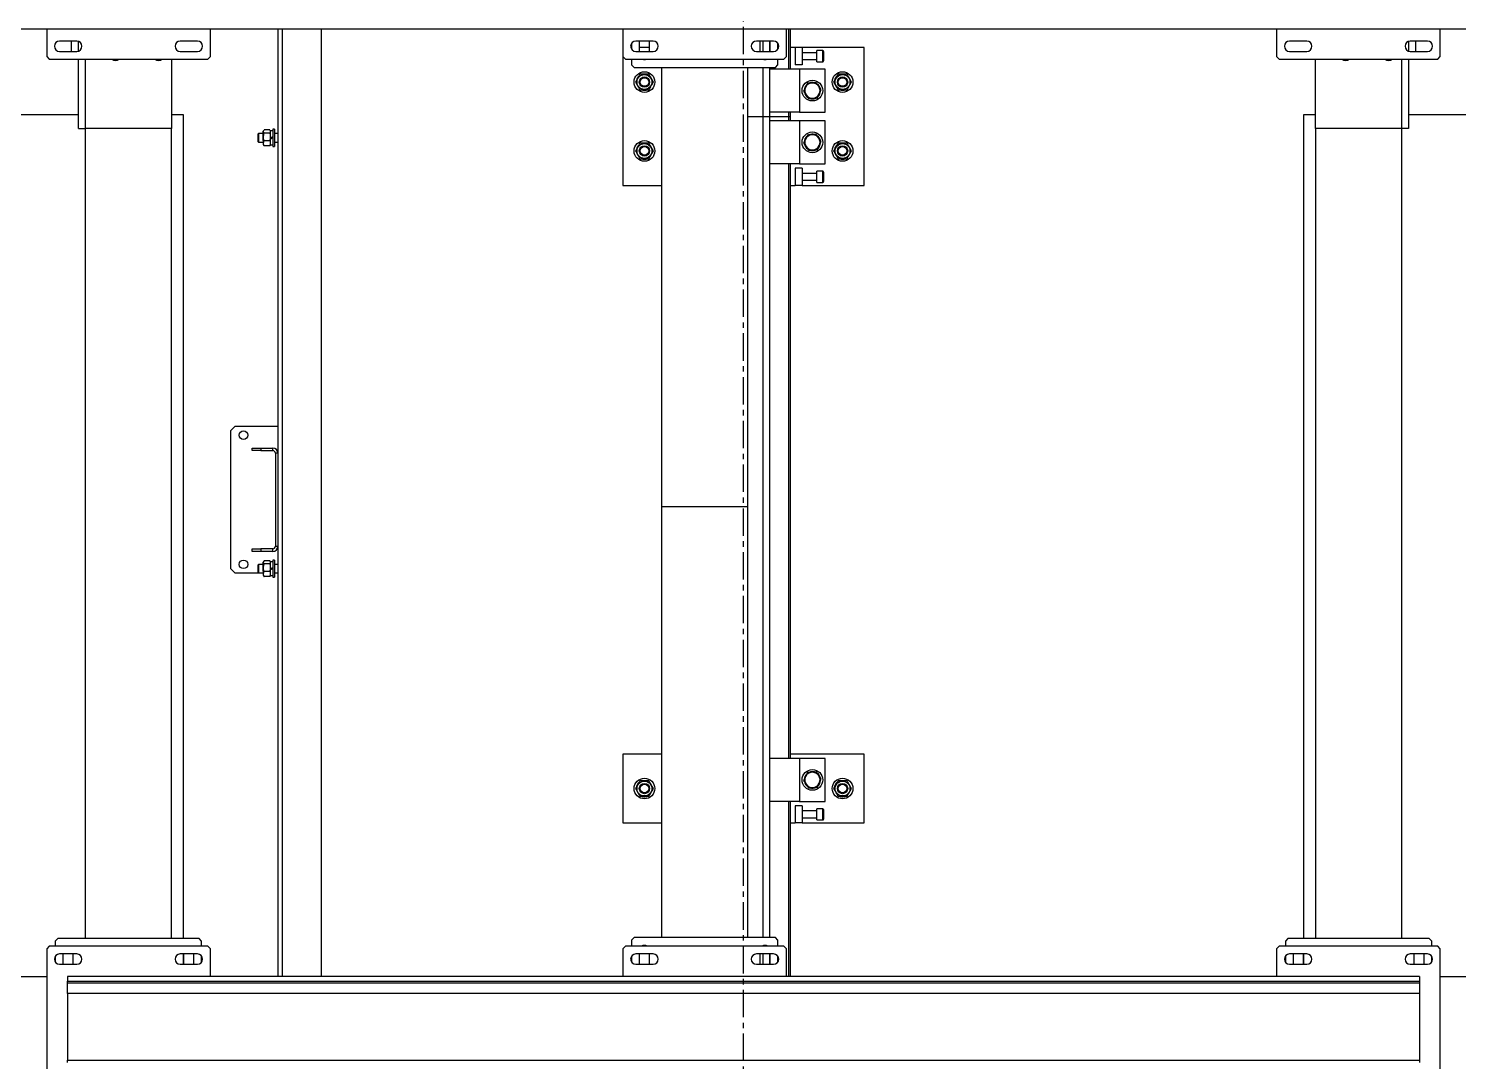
# Model space of a CAD drawing. Header units: millimetres. Extents: x 6622 to 532820, y 3370 to 359312.
# Drawn here: x 458470 to 460130, y 271241 to 272440 of the extents above; entities that cross this region are included whole.
import ezdxf

# ---------------------------------------------------------------- set-up
doc = ezdxf.new("R2010")
doc.units = ezdxf.units.MM
doc.linetypes.add('CENTER', pattern=[50.8, 31.75, -6.35, 6.35, -6.35])

# ---------------------------------------------------------------- blocks, each defined once
blk = doc.blocks.new('A$C6F3A12F4')
at = {"color": 2, "linetype": 'Continuous', "lineweight": 25}
for p, q in [((42185.7, 3475), (42185.7, 225)), ((42285.2, 3403.9), (42285.2, 2622.1)), ((43285.2, 2659), (43285.2, 3403.9)), ((42217.7, 2659), (42185.7, 2659)), ((42220.7, 2656), (42217.7, 2659)), ((42220.7, 2472), (42220.7, 2656)), ((43253.2, 2659), (43250.2, 2656)), ((43250.2, 2656), (43250.2, 2472)), ((43417.2, 2659), (43253.2, 2659)), ((42199.7, 2644), (42199.7, 2624)), ((42211.7, 2624), (42211.7, 2644)), ((43244.2, 2649.1), (43241.2, 2646.1)), ((43241.2, 2646.1), (43241.2, 2482.1)), ((43250.2, 2649.1), (43244.2, 2649.1)), ((43259.2, 2644), (43259.2, 2624)), ((43271.2, 2640.1), (43259.2, 2640.1)), ((43268.4, 2649.1), (43262, 2649.1)), ((43271.2, 2624), (43271.2, 2644)), ((42199.7, 2630.1), (42211.7, 2630.1)), ((43259.2, 2628.1), (43271.2, 2628.1)), ((43285.2, 2635), (43285.2, 1065)), ((43285.2, 2635), (43290.6, 2635)), ((43290.6, 1065), (43290.6, 2635)), ((43290.6, 2635), (43293.2, 2635)), ((43293.2, 2635), (43293.2, 1065)), ((43293.2, 2635), (43305.2, 2635)), ((43305.2, 2635), (43305.2, 1065)), ((43305.2, 2635), (43382.6, 2635)), ((43382.6, 1065), (43382.6, 2635)), ((43382.6, 2635), (43385.2, 2635)), ((42200, 2622.1), (42211.4, 2622.1)), ((42220.7, 2622.1), (42301.2, 2622.1)), ((42220.7, 2614.1), (42301.2, 2614.1)), ((42301.2, 2622.1), (42301.2, 2614.1)), ((42301.2, 2614.1), (43241.2, 2614.1)), ((42301.2, 2614.1), (42301.2, 2514.1)), ((42301.2, 2514.1), (42220.7, 2514.1)), ((42285.2, 2514.1), (42285.2, 2500)), ((42301.2, 2514.1), (43241.2, 2514.1)), ((42199.7, 2504), (42199.7, 2484)), ((42211.7, 2484), (42211.7, 2504)), ((42285.2, 2500), (43241.2, 2500)), ((43259.2, 2504), (43259.2, 2484)), ((43271.2, 2500.1), (43259.2, 2500.1)), ((43259.2, 2500), (43271.2, 2500)), ((43271.2, 2484), (43271.2, 2504)), ((43241.2, 2482.1), (43244.2, 2479.1)), ((43244.2, 2479.1), (43250.2, 2479.1)), ((43259.2, 2488.1), (43271.2, 2488.1)), ((43261.7, 2479.1), (43268.7, 2479.1)), ((42185.7, 2469), (42217.7, 2469)), ((42217.7, 2469), (42220.7, 2472)), ((43250.2, 2472), (43253.2, 2469)), ((43253.2, 2469), (43285.2, 2469)), ((42207.2, 1990), (42207.2, 1918)), ((42367.2, 1990), (42207.2, 1990)), ((42367.2, 1918), (42367.2, 1990)), ((43107.2, 1990), (43027.2, 1990)), ((43027.2, 1990), (43027.2, 1904)), ((43107.2, 1918), (43107.2, 1990)), ((42256.7, 1965), (42256.2, 1965)), ((42256.6, 1963.2), (42256.2, 1963.2)), ((42256.3, 1962.2), (42256.6, 1963.2)), ((42336.8, 1965), (42336.2, 1965)), ((42336.6, 1963.2), (42336.2, 1963.2)), ((42336.3, 1962.2), (42336.6, 1963.2)), ((43076.7, 1965), (43076.2, 1965)), ((43076.6, 1963.2), (43076.2, 1963.2)), ((43076.3, 1962.2), (43076.6, 1963.2)), ((42211.7, 1943), (42222.7, 1943)), ((42282.2, 1945), (42232.2, 1945)), ((42232.2, 1945), (42232.2, 1915)), ((42282.2, 1915), (42282.2, 1945)), ((42342.2, 1945), (42292.2, 1945)), ((42292.2, 1945), (42292.2, 1915)), ((42342.2, 1915), (42342.2, 1945)), ((42351.7, 1943), (42362.7, 1943)), ((43082.2, 1945), (43032.2, 1945)), ((43032.2, 1945), (43032.2, 1915)), ((43082.2, 1915), (43082.2, 1945)), ((43091.7, 1943), (43102.7, 1943)), ((42210.7, 1942), (42210.7, 1935)), ((42223.7, 1942), (42210.7, 1942)), ((42223.7, 1935), (42210.7, 1935)), ((42213.2, 1935), (42213.2, 1918)), ((42221.2, 1918), (42221.2, 1935)), ((42223.7, 1935), (42223.7, 1942)), ((42252.2, 1937.3), (42248, 1934.4)), ((42256.4, 1940.2), (42252.2, 1937.3)), ((42261, 1938), (42256.4, 1940.2)), ((42265.6, 1935.8), (42261, 1938)), ((42266.8, 1930), (42266.1, 1930)), ((42266.6, 1928.2), (42266.2, 1928.2)), ((42266.4, 1927.4), (42266.6, 1928.2)), ((42312.2, 1937.3), (42308, 1934.4)), ((42316.4, 1940.2), (42312.2, 1937.3)), ((42321, 1938), (42316.4, 1940.2)), ((42325.6, 1935.8), (42321, 1938)), ((42326.7, 1930), (42326.1, 1930)), ((42326.6, 1928.2), (42326.2, 1928.2)), ((42326.4, 1927.4), (42326.6, 1928.2)), ((42350.7, 1942), (42350.7, 1935)), ((42363.7, 1942), (42350.7, 1942)), ((42363.7, 1935), (42350.7, 1935)), ((42353.2, 1935), (42353.2, 1918)), ((42361.2, 1918), (42361.2, 1935)), ((42363.7, 1935), (42363.7, 1942)), ((43052.2, 1937.3), (43048, 1934.4)), ((43056.4, 1940.2), (43052.2, 1937.3)), ((43061, 1938), (43056.4, 1940.2)), ((43065.6, 1935.8), (43061, 1938)), ((43066.8, 1930), (43066.1, 1930)), ((43066.6, 1928.2), (43066.2, 1928.2)), ((43066.4, 1927.4), (43066.6, 1928.2)), ((43090.7, 1942), (43090.7, 1935)), ((43103.7, 1942), (43090.7, 1942)), ((43103.7, 1935), (43090.7, 1935)), ((43093.2, 1935), (43093.2, 1918)), ((43101.2, 1918), (43101.2, 1935)), ((43103.7, 1935), (43103.7, 1942)), ((42207.2, 1918), (42207.2, 1910)), ((42207.2, 1918), (42227.2, 1918)), ((42207.2, 1910), (42207.2, 1904)), ((42207.2, 1910), (42227.2, 1910)), ((42227.2, 1918), (42227.2, 1910)), ((42232.2, 1915), (42282.2, 1915)), ((42232.2, 1915), (42232.2, 1880.2)), ((42248.7, 1924.2), (42253.4, 1922)), ((42253.4, 1922), (42258, 1919.8)), ((42258, 1919.8), (42262.2, 1922.7)), ((42262.2, 1922.7), (42266.4, 1925.6)), ((42282.2, 1915), (42282.2, 1880.2)), ((42292.2, 1915), (42342.2, 1915)), ((42292.2, 1915), (42292.2, 1880.2)), ((42308.8, 1924.2), (42313.4, 1922)), ((42313.4, 1922), (42318, 1919.8)), ((42318, 1919.8), (42322.2, 1922.7)), ((42322.2, 1922.7), (42326.4, 1925.6)), ((42342.2, 1915), (42342.2, 1880.2)), ((42347.2, 1918), (42347.2, 1910)), ((42347.2, 1918), (42367.2, 1918)), ((42347.2, 1910), (42367.2, 1910)), ((42367.2, 1918), (42367.2, 1910)), ((42367.2, 1904), (42367.2, 1910)), ((43032.2, 1915), (43032.2, 1880.2)), ((43032.2, 1915), (43082.2, 1915)), ((43048.7, 1924.2), (43053.4, 1922)), ((43053.4, 1922), (43058, 1919.8)), ((43058, 1919.8), (43062.2, 1922.7)), ((43062.2, 1922.7), (43066.4, 1925.6)), ((43082.2, 1915), (43082.2, 1880.2)), ((43087.2, 1918), (43087.2, 1910)), ((43087.2, 1918), (43107.2, 1918)), ((43087.2, 1910), (43107.2, 1910)), ((43107.2, 1918), (43107.2, 1910)), ((43107.2, 1904), (43107.2, 1910)), ((42185.7, 1904), (42232.2, 1904)), ((42232.2, 1902.7), (42185.7, 1902.7)), ((42217.7, 1900), (42185.7, 1900)), ((42220.7, 1897), (42217.7, 1900)), ((42220.7, 1713), (42220.7, 1897)), ((42282.2, 1904), (42287.2, 1904)), ((42287.2, 1902.7), (42282.2, 1902.7)), ((42287.2, 1904), (42292.2, 1904)), ((42287.2, 1902.7), (42287.2, 1904)), ((42287.2, 1880.2), (42287.2, 1902.7)), ((42292.2, 1902.7), (42287.2, 1902.7)), ((42342.2, 1904), (43032.2, 1904)), ((43032.2, 1902.7), (42342.2, 1902.7)), ((43082.2, 1904), (43285.2, 1904)), ((43285.2, 1902.7), (43082.2, 1902.7)), ((43253.2, 1900), (43250.2, 1897)), ((43250.2, 1897), (43250.2, 1713)), ((43285.2, 1900), (43253.2, 1900)), ((42199.7, 1885), (42199.7, 1865)), ((42211.7, 1881), (42199.7, 1881)), ((42199.7, 1880.2), (42211.7, 1880.2)), ((42209, 1890), (42202.4, 1890)), ((42211.7, 1865), (42211.7, 1885)), ((42227.2, 1890), (42220.7, 1890)), ((42230.2, 1887), (42227.2, 1890)), ((42230.2, 1723), (42230.2, 1887)), ((42230.2, 1880.2), (42287.2, 1880.2)), ((42287.2, 1880.2), (43240.2, 1880.2)), ((42287.2, 1872.8), (42287.2, 1880.2)), ((43243.2, 1890), (43240.2, 1887)), ((43240.2, 1887), (43240.2, 1723)), ((43250.2, 1890), (43243.2, 1890)), ((43259.2, 1885), (43259.2, 1865)), ((43271.2, 1881), (43259.2, 1881)), ((43259.2, 1880.2), (43271.2, 1880.2)), ((43268.5, 1890), (43261.9, 1890)), ((43271.2, 1865), (43271.2, 1885)), ((42211.7, 1872.8), (42199.7, 1872.8)), ((42199.7, 1869), (42211.7, 1869)), ((42220.8, 1872.8), (42220.7, 1872.8)), ((42287.2, 1872.8), (42230.2, 1872.8)), ((42287.2, 1855), (42287.2, 1872.8)), ((43240.2, 1872.8), (42287.2, 1872.8)), ((43250.2, 1872.8), (43249.6, 1872.8)), ((43271.2, 1872.8), (43259.2, 1872.8)), ((43259.2, 1869), (43271.2, 1869)), ((42740.2, 1855), (42230.2, 1855)), ((42740.2, 1855), (42740.2, 1755)), ((43240.2, 1855), (42740.2, 1855)), ((42199.7, 1745), (42199.7, 1725)), ((42211.7, 1725), (42211.7, 1745)), ((42740.2, 1755), (42230.2, 1755)), ((42367.2, 1710), (42367.2, 1755)), ((43240.2, 1755), (42740.2, 1755)), ((43027.2, 1755), (43027.2, 1710)), ((43107.2, 1710), (43107.2, 1755)), ((43259.2, 1745), (43259.2, 1725)), ((43271.2, 1725), (43271.2, 1745)), ((42211.7, 1741), (42199.7, 1741)), ((42199.7, 1729), (42211.7, 1729)), ((42207.2, 1741), (42207.2, 1729)), ((42256.7, 1735), (42256.2, 1735)), ((42256.6, 1733.2), (42256.2, 1733.2)), ((42256.3, 1732.2), (42256.6, 1733.2)), ((42336.8, 1735), (42336.2, 1735)), ((42336.6, 1733.2), (42336.2, 1733.2)), ((42336.3, 1732.2), (42336.6, 1733.2)), ((43076.7, 1735), (43076.2, 1735)), ((43076.6, 1733.2), (43076.2, 1733.2)), ((43076.3, 1732.2), (43076.6, 1733.2)), ((43271.2, 1741), (43259.2, 1741)), ((43259.2, 1729), (43271.2, 1729)), ((42185.7, 1710), (42217.7, 1710)), ((42202.4, 1720), (42209, 1720)), ((42207.2, 1720), (42207.2, 1719.2)), ((42217.7, 1710), (42220.7, 1713)), ((42217.7, 1710), (42367.2, 1710)), ((42220.7, 1720), (42227.2, 1720)), ((42227.2, 1720), (42230.2, 1723)), ((43027.2, 1710), (43107.2, 1710)), ((43240.2, 1723), (43243.2, 1720)), ((43243.2, 1720), (43250.2, 1720)), ((43250.2, 1713), (43253.2, 1710)), ((43253.2, 1710), (43285.2, 1710)), ((43261.9, 1720), (43268.5, 1720)), ((42185.7, 1359.5), (43285.2, 1359.5)), ((42185.7, 1314.5), (43285.2, 1314.5)), ((42185.7, 1309.5), (42678, 1309.5)), ((42302, 1305.5), (42302, 1303.5)), ((42302, 1305.5), (42322, 1305.5)), ((42302, 1303.5), (42322, 1303.5)), ((42302.8, 1300), (42302.8, 1293.4)), ((42304.4, 1300.9), (42303.3, 1300.3)), ((42303.9, 1303.5), (42303.9, 1300.9)), ((42312, 1300.9), (42303.9, 1300.9)), ((42306.4, 1300), (42306.4, 1293.4)), ((42307, 1309.5), (42307, 1305.5)), ((42312, 1300.9), (42313.5, 1300.9)), ((42320, 1300.9), (42313.5, 1300.9)), ((42315.5, 1300), (42315.5, 1293.4)), ((42317, 1305.5), (42317, 1309.5)), ((42320.7, 1300.3), (42319.6, 1300.9)), ((42320, 1300.9), (42320, 1303.5)), ((42321.2, 1300), (42321.2, 1293.4)), ((42322, 1303.5), (42322, 1305.5)), ((42647, 1309.5), (42647, 1259.5)), ((42675, 1303.5), (42672, 1303.5)), ((42672, 1289.5), (42672, 1303.5)), ((42675, 1289.5), (42675, 1303.5)), ((42678, 1309.5), (42678, 1306.5)), ((42678, 1309.5), (42786, 1309.5)), ((42678, 1306.5), (42786, 1306.5)), ((42786, 1309.5), (43285.2, 1309.5)), ((42786, 1306.5), (42786, 1309.5)), ((42792, 1303.5), (42789, 1303.5)), ((42789, 1303.5), (42789, 1289.5)), ((42792, 1303.5), (42792, 1289.5)), ((42802, 1305.5), (42802, 1303.5)), ((42802, 1305.5), (42822, 1305.5)), ((42802, 1303.5), (42822, 1303.5)), ((42802.8, 1300), (42802.8, 1293.4)), ((42804.4, 1300.9), (42803.3, 1300.3)), ((42803.9, 1303.5), (42803.9, 1300.9)), ((42812, 1300.9), (42803.9, 1300.9)), ((42806.4, 1300), (42806.4, 1293.4)), ((42807, 1309.5), (42807, 1305.5)), ((42812, 1300.9), (42813.5, 1300.9)), ((42820, 1300.9), (42813.5, 1300.9)), ((42815.5, 1300), (42815.5, 1293.4)), ((42817, 1305.5), (42817, 1309.5)), ((42820.7, 1300.3), (42819.6, 1300.9)), ((42820, 1300.9), (42820, 1303.5)), ((42821.2, 1300), (42821.2, 1293.4)), ((42822, 1303.5), (42822, 1305.5)), ((42303.3, 1293.1), (42304.4, 1292.5)), ((42314.9, 1292.5), (42304.4, 1292.5)), ((42307, 1292.5), (42307, 1287)), ((42307, 1287), (42307.5, 1286.5)), ((42307, 1287), (42317, 1287)), ((42316.5, 1286.5), (42307.5, 1286.5)), ((42314.9, 1292.5), (42319.6, 1292.5)), ((42316.5, 1286.5), (42317, 1287)), ((42317, 1287), (42317, 1292.5)), ((42319.6, 1292.5), (42320.7, 1293.1)), ((42672, 1289.5), (42675, 1289.5)), ((42672, 1279.5), (42672, 1289.5)), ((42675, 1279.5), (42672, 1279.5)), ((42675, 1289.5), (42675, 1279.5)), ((42789, 1289.5), (42792, 1289.5)), ((42789, 1279.5), (42789, 1289.5)), ((42792, 1279.5), (42789, 1279.5)), ((42792, 1289.5), (42792, 1279.5)), ((42803.3, 1293.1), (42804.4, 1292.5)), ((42814.9, 1292.5), (42804.4, 1292.5)), ((42807, 1292.5), (42807, 1287)), ((42807, 1287), (42807.5, 1286.5)), ((42807, 1287), (42817, 1287)), ((42816.5, 1286.5), (42807.5, 1286.5)), ((42814.9, 1292.5), (42819.6, 1292.5)), ((42816.5, 1286.5), (42817, 1287)), ((42817, 1287), (42817, 1292.5)), ((42817, 1259.5), (42817, 1287)), ((42819.6, 1292.5), (42820.7, 1293.1)), ((42647, 1259.5), (42652, 1254.5)), ((42652, 1254.5), (42812, 1254.5)), ((42812, 1254.5), (42817, 1259.5)), ((42217.7, 1231), (42185.7, 1231)), ((42220.7, 1228), (42217.7, 1231)), ((43253.2, 1231), (43250.2, 1228)), ((43285.2, 1231), (43253.2, 1231)), ((42199.7, 1216), (42199.7, 1196)), ((42211.7, 1196), (42211.7, 1216)), ((42220.7, 1044), (42220.7, 1228)), ((43244.2, 1220.9), (43241.2, 1217.9)), ((43241.2, 1217.9), (43241.2, 1053.9)), ((43250.2, 1220.9), (43244.2, 1220.9)), ((43250.2, 1228), (43250.2, 1044)), ((43259.2, 1216), (43259.2, 1196)), ((43271.2, 1211.9), (43259.2, 1211.9)), ((43268.7, 1220.9), (43261.7, 1220.9)), ((43271.2, 1196), (43271.2, 1216)), ((42285.2, 1200), (42285.2, 1185.9)), ((43241.2, 1200), (42285.2, 1200)), ((43271.2, 1200), (43259.2, 1200)), ((43259.2, 1199.9), (43271.2, 1199.9)), ((42220.7, 1185.9), (42301.2, 1185.9)), ((43241.2, 1185.9), (42301.2, 1185.9)), ((42301.2, 1185.9), (42301.2, 1085.9)), ((42301.2, 1085.9), (42220.7, 1085.9)), ((43241.2, 1085.9), (42301.2, 1085.9)), ((42301.2, 1077.9), (42301.2, 1085.9)), ((42199.7, 1076), (42199.7, 1056)), ((42211.7, 1069.9), (42199.7, 1069.9)), ((42211.4, 1077.9), (42200, 1077.9)), ((42211.7, 1056), (42211.7, 1076)), ((42301.2, 1077.9), (42220.7, 1077.9)), ((42285.2, 1077.9), (42285.2, 296.1)), ((43259.2, 1076), (43259.2, 1056)), ((43271.2, 1071.9), (43259.2, 1071.9)), ((43271.2, 1056), (43271.2, 1076)), ((43285.2, 1065), (43290.6, 1065)), ((43293.2, 1065), (43290.6, 1065)), ((43305.2, 1065), (43293.2, 1065)), ((43305.2, 1065), (43382.6, 1065)), ((43385.2, 1065), (43382.6, 1065)), ((43241.2, 1053.9), (43244.2, 1050.9)), ((43244.2, 1050.9), (43250.2, 1050.9)), ((43259.2, 1059.9), (43271.2, 1059.9)), ((43262, 1050.9), (43268.4, 1050.9)), ((42185.7, 1041), (42217.7, 1041)), ((42217.7, 1041), (42220.7, 1044)), ((43250.2, 1044), (43253.2, 1041)), ((43253.2, 1041), (43417.2, 1041)), ((43285.2, 296.1), (43285.2, 1041))]:
    blk.add_line(p, q, dxfattribs=at)
at = {"color": 2, "linetype": 'Continuous', "lineweight": 25, "flags": 128}
for points in [[(42256.7, 1965), (42256.6, 1966.9), (42256.3, 1967.9)], [(42336.8, 1965), (42336.6, 1966.9), (42336.3, 1967.9)], [(43076.7, 1965), (43076.6, 1966.9), (43076.3, 1967.9)], [(42256.7, 1735), (42256.6, 1736.9), (42256.3, 1737.9)], [(42336.8, 1735), (42336.6, 1736.9), (42336.3, 1737.9)], [(43076.7, 1735), (43076.6, 1736.9), (43076.3, 1737.9)], [(42312, 1300.9), (42311.5, 1301.8), (42311, 1302.6), (42310.5, 1303.5)], [(42312, 1303.5), (42312.5, 1302.6), (42313, 1301.8), (42313.5, 1300.9)], [(42812, 1300.9), (42811.5, 1301.8), (42811, 1302.6), (42810.5, 1303.5)], [(42812, 1303.5), (42812.5, 1302.6), (42813, 1301.8), (42813.5, 1300.9)]]:
    blk.add_lwpolyline(points, dxfattribs=at)
at = {"color": 2, "linetype": 'Continuous', "lineweight": 25}
for centre, radius in [((42247.2, 1965), 12), ((42327.2, 1965), 12), ((43067.2, 1965), 12), ((42247.2, 1965), 8.62), ((42247.2, 1965), 6), ((42247.2, 1965), 5), ((42327.2, 1965), 8.62), ((42327.2, 1965), 6), ((42327.2, 1965), 5), ((43067.2, 1965), 8.62), ((43067.2, 1965), 6), ((43067.2, 1965), 5), ((42257.2, 1930), 12), ((42317.2, 1930), 12), ((43057.2, 1930), 12), ((42247.2, 1735), 12), ((42247.2, 1735), 8.62), ((42327.2, 1735), 12), ((42327.2, 1735), 8.62), ((43067.2, 1735), 12), ((43067.2, 1735), 8.62), ((42247.2, 1735), 6), ((42247.2, 1735), 5), ((42327.2, 1735), 6), ((42327.2, 1735), 5), ((43067.2, 1735), 6), ((43067.2, 1735), 5), ((42657, 1269.5), 5), ((42807, 1269.5), 5)]:
    blk.add_circle(centre, radius, dxfattribs=at)
for centre, radius, start, end in [((42205.7, 2644), 6, 0, 180), ((43265.2, 2644), 6, 0, 180), ((42205.7, 2624), 6, 180, 0), ((43265.2, 2624), 6, 180, 0), ((42216.2, 2599.1), 6, 318.5904, 41.4096), ((42216.2, 2549.1), 6, 318.5904, 41.4096), ((42205.7, 2504), 6, 0, 180), ((43265.2, 2504), 6, 0, 180), ((42205.7, 2484), 6, 180, 0), ((43265.2, 2484), 6, 180, 0), ((42247.2, 1965), 9.55, 349.1982, 0), ((42327.2, 1965), 9.55, 349.1982, 0), ((43067.2, 1965), 9.55, 349.1982, 0), ((42211.7, 1942), 1, 90, 180), ((42222.7, 1942), 1, 0, 90), ((42247.2, 1965), 9.55, 221.2996, 256.7088), ((42327.2, 1965), 9.55, 221.2996, 256.7088), ((42351.7, 1942), 1, 90, 180), ((42362.7, 1942), 1, 0, 90), ((43067.2, 1965), 9.55, 221.2996, 256.7088), ((43091.7, 1942), 1, 90, 180), ((43102.7, 1942), 1, 0, 90), ((42257.2, 1930), 9.55, 165.3637, 203.9741), ((42257.2, 1930), 8.86, 124.3653, 184.3653), ((42257.2, 1930), 8.87, 184.3653, 244.3653), ((42257.2, 1930), 9.55, 104.5207, 143.3519), ((42257.2, 1930), 8.86, 64.3653, 124.3653), ((42257.2, 1930), 9.55, 42.9611, 84.8708), ((42257.2, 1930), 8.87, 4.3653, 64.3653), ((42257.2, 1930), 8.87, 304.3653, 4.3653), ((42257.2, 1930), 9.55, 0, 24.9691), ((42257.2, 1930), 9.55, 349.1982, 0), ((42317.2, 1930), 9.55, 165.3637, 203.9741), ((42317.2, 1930), 8.87, 124.3653, 184.3653), ((42317.2, 1930), 8.87, 184.3653, 244.3653), ((42317.2, 1930), 9.55, 104.5207, 143.3519), ((42317.2, 1930), 8.86, 64.3653, 124.3653), ((42317.2, 1930), 9.55, 42.9611, 84.8708), ((42317.2, 1930), 8.86, 4.3653, 64.3653), ((42317.2, 1930), 8.87, 304.3653, 4.3653), ((42317.2, 1930), 9.55, 0, 24.9691), ((42317.2, 1930), 9.55, 349.1982, 0), ((43057.2, 1930), 9.55, 165.3637, 203.9741), ((43057.2, 1930), 8.87, 124.3653, 184.3653), ((43057.2, 1930), 8.87, 184.3653, 244.3653), ((43057.2, 1930), 9.55, 104.5207, 143.3519), ((43057.2, 1930), 8.87, 64.3653, 124.3653), ((43057.2, 1930), 9.55, 42.9611, 84.8708), ((43057.2, 1930), 8.87, 4.3653, 64.3653), ((43057.2, 1930), 8.86, 304.3653, 4.3653), ((43057.2, 1930), 9.55, 0, 24.9691), ((43057.2, 1930), 9.55, 349.1982, 0), ((42257.2, 1930), 9.55, 224.4516, 265.4367), ((42257.2, 1930), 8.87, 244.3653, 304.3653), ((42257.2, 1930), 9.55, 283.449, 324.061), ((42317.2, 1930), 9.55, 224.4516, 265.4367), ((42317.2, 1930), 8.87, 244.3653, 304.3653), ((42317.2, 1930), 9.55, 283.449, 324.061), ((43057.2, 1930), 9.55, 224.4516, 265.4367), ((43057.2, 1930), 8.86, 244.3653, 304.3653), ((43057.2, 1930), 9.55, 283.449, 324.061), ((42205.7, 1885), 6, 0, 180), ((42215.2, 1875), 6, 336.4435, 23.5565), ((43255.2, 1875), 6, 146.4427, 213.5573), ((43265.2, 1885), 6, 0, 180), ((42205.7, 1865), 6, 180, 0), ((43265.2, 1865), 6, 180, 0), ((42205.7, 1745), 6, 0, 180), ((43265.2, 1745), 6, 0, 180), ((42215.2, 1735), 6, 336.4435, 23.5565), ((42247.2, 1735), 9.55, 221.2996, 256.7088), ((42247.2, 1735), 9.55, 349.1982, 0), ((42327.2, 1735), 9.55, 221.2996, 256.7088), ((42327.2, 1735), 9.55, 349.1982, 0), ((43067.2, 1735), 9.55, 221.2996, 256.7088), ((43067.2, 1735), 9.55, 349.1982, 0), ((43255.2, 1735), 6, 146.4427, 213.5573), ((42205.7, 1725), 6, 180, 0), ((43265.2, 1725), 6, 180, 0), ((42678, 1303.5), 6, 90, 180), ((42678, 1303.5), 3, 90, 180), ((42786, 1303.5), 6, 0, 90), ((42786, 1303.5), 3, 0, 90), ((42205.7, 1216), 6, 0, 180), ((43265.2, 1216), 6, 0, 180), ((42205.7, 1196), 6, 180, 0), ((43265.2, 1196), 6, 180, 0), ((42216.2, 1170.9), 6, 318.5904, 41.4096), ((42216.2, 1120.9), 6, 318.5904, 41.4096), ((42205.7, 1076), 6, 0, 180), ((43265.2, 1076), 6, 0, 180), ((42205.7, 1056), 6, 180, 0), ((43265.2, 1056), 6, 180, 0)]:
    blk.add_arc(centre, radius, start, end, dxfattribs=at)
for points, knots in [([(42247.2, 1975.4), (42246.4, 1974.9), (42244.8, 1974), (42242.5, 1972.7), (42240.3, 1971.4), (42238.9, 1970.6), (42238.2, 1970.2)], [0, 0, 0, 0, 0.2646547, 0.5351428, 0.7653269, 1, 1, 1, 1]), ([(42238.2, 1970.2), (42238.2, 1969.8), (42238.2, 1968.5), (42238.2, 1966.2), (42238.2, 1963.2), (42238.2, 1961.1), (42238.2, 1959.8)], [0, 0, 0, 0, 0.131003, 0.38054, 0.636178, 1, 1, 1, 1]), ([(42238.2, 1959.8), (42239, 1959.4), (42240.6, 1958.4), (42242.9, 1957.1), (42245.1, 1955.8), (42246.5, 1955), (42247.2, 1954.6)], [0, 0, 0, 0, 0.264347, 0.534834, 0.765328, 1, 1, 1, 1]), ([(42256.2, 1970.2), (42255.4, 1970.6), (42253.8, 1971.6), (42251.5, 1972.9), (42249.3, 1974.2), (42247.9, 1975), (42247.2, 1975.4)], [0, 0, 0, 0, 0.264655, 0.534831, 0.765327, 1, 1, 1, 1]), ([(42247.2, 1954.6), (42248, 1955.1), (42249.6, 1956), (42251.9, 1957.3), (42254.1, 1958.6), (42255.5, 1959.4), (42256.2, 1959.8)], [0, 0, 0, 0, 0.264655, 0.534831, 0.765327, 1, 1, 1, 1]), ([(42256.2, 1959.8), (42256.2, 1961.1), (42256.2, 1963.2), (42256.2, 1966.2), (42256.2, 1968.4), (42256.2, 1969.8), (42256.2, 1970.2)], [0, 0, 0, 0, 0.363821, 0.613049, 0.868997, 1, 1, 1, 1]), ([(42327.2, 1975.4), (42326.4, 1974.9), (42324.8, 1974), (42322.5, 1972.7), (42320.3, 1971.4), (42318.9, 1970.6), (42318.2, 1970.2)], [0, 0, 0, 0, 0.264655, 0.534831, 0.765327, 1, 1, 1, 1]), ([(42318.2, 1970.2), (42318.2, 1969.8), (42318.2, 1968.5), (42318.2, 1966.2), (42318.2, 1963.2), (42318.2, 1961.1), (42318.2, 1959.8)], [0, 0, 0, 0, 0.131003, 0.38054, 0.636178, 1, 1, 1, 1]), ([(42318.2, 1959.8), (42319, 1959.4), (42320.6, 1958.4), (42322.9, 1957.1), (42325.1, 1955.8), (42326.5, 1955), (42327.2, 1954.6)], [0, 0, 0, 0, 0.2646547, 0.5351428, 0.7653269, 1, 1, 1, 1]), ([(42336.2, 1970.2), (42335.4, 1970.6), (42333.8, 1971.6), (42331.5, 1972.9), (42329.3, 1974.2), (42327.9, 1975), (42327.2, 1975.4)], [0, 0, 0, 0, 0.264572, 0.534976, 0.7654, 1, 1, 1, 1]), ([(42327.2, 1954.6), (42328, 1955.1), (42329.6, 1956), (42331.9, 1957.3), (42334.1, 1958.6), (42335.5, 1959.4), (42336.2, 1959.8)], [0, 0, 0, 0, 0.264572, 0.534976, 0.7654, 1, 1, 1, 1]), ([(42336.2, 1959.8), (42336.2, 1961.1), (42336.2, 1963.2), (42336.2, 1966.2), (42336.2, 1968.4), (42336.2, 1969.8), (42336.2, 1970.2)], [0, 0, 0, 0, 0.363821, 0.613049, 0.868997, 1, 1, 1, 1]), ([(43067.2, 1975.4), (43066.4, 1974.9), (43064.8, 1974), (43062.5, 1972.7), (43060.3, 1971.4), (43058.9, 1970.6), (43058.2, 1970.2)], [0, 0, 0, 0, 0.2646547, 0.5351428, 0.7653269, 1, 1, 1, 1]), ([(43058.2, 1970.2), (43058.2, 1969.8), (43058.2, 1968.5), (43058.2, 1966.2), (43058.2, 1963.2), (43058.2, 1961.1), (43058.2, 1959.8)], [0, 0, 0, 0, 0.131003, 0.38054, 0.636178, 1, 1, 1, 1]), ([(43058.2, 1959.8), (43059, 1959.4), (43060.6, 1958.4), (43062.9, 1957.1), (43065.1, 1955.8), (43066.5, 1955), (43067.2, 1954.6)], [0, 0, 0, 0, 0.264655, 0.534831, 0.765327, 1, 1, 1, 1]), ([(43076.2, 1970.2), (43075.4, 1970.6), (43073.8, 1971.6), (43071.5, 1972.9), (43069.3, 1974.2), (43067.9, 1975), (43067.2, 1975.4)], [0, 0, 0, 0, 0.264655, 0.534831, 0.765327, 1, 1, 1, 1]), ([(43067.2, 1954.6), (43068, 1955.1), (43069.6, 1956), (43071.9, 1957.3), (43074.1, 1958.6), (43075.5, 1959.4), (43076.2, 1959.8)], [0, 0, 0, 0, 0.264655, 0.534831, 0.765327, 1, 1, 1, 1]), ([(43076.2, 1959.8), (43076.2, 1961.1), (43076.2, 1963.2), (43076.2, 1966.2), (43076.2, 1968.4), (43076.2, 1969.8), (43076.2, 1970.2)], [0, 0, 0, 0, 0.363821, 0.613049, 0.868997, 1, 1, 1, 1]), ([(42248, 1934.4), (42248, 1934), (42248.1, 1932.3), (42248.3, 1930.6), (42248.4, 1929.3)], [0, 0, 0, 0, 0.253088, 1, 1, 1, 1]), ([(42248.4, 1929.3), (42248.5, 1927.7), (42248.6, 1925.9), (42248.7, 1924.3), (42248.7, 1924.2)], [0, 0, 0, 0, 0.97299, 1, 1, 1, 1]), ([(42266, 1930.7), (42265.9, 1932), (42265.8, 1933.7), (42265.7, 1935.4), (42265.6, 1935.8)], [0, 0, 0, 0, 0.746911, 1, 1, 1, 1]), ([(42266.4, 1925.6), (42266.4, 1925.6), (42266.3, 1927.3), (42266.2, 1929), (42266, 1930.7)], [0, 0, 0, 0, 0.02701, 1, 1, 1, 1]), ([(42308, 1934.4), (42308, 1934), (42308.1, 1932.3), (42308.3, 1930.6), (42308.4, 1929.3)], [0, 0, 0, 0, 0.253032, 1, 1, 1, 1]), ([(42308.4, 1929.3), (42308.5, 1927.7), (42308.6, 1925.9), (42308.7, 1924.3), (42308.8, 1924.2)], [0, 0, 0, 0, 0.97299, 1, 1, 1, 1]), ([(42326, 1930.7), (42325.9, 1932), (42325.8, 1933.7), (42325.7, 1935.4), (42325.6, 1935.8)], [0, 0, 0, 0, 0.746911, 1, 1, 1, 1]), ([(42326.4, 1925.6), (42326.4, 1925.6), (42326.3, 1927.3), (42326.2, 1929), (42326, 1930.7)], [0, 0, 0, 0, 0.0270117, 1, 1, 1, 1]), ([(43048, 1934.4), (43048, 1934), (43048.1, 1932.3), (43048.3, 1930.6), (43048.4, 1929.3)], [0, 0, 0, 0, 0.253088, 1, 1, 1, 1]), ([(43048.4, 1929.3), (43048.5, 1927.7), (43048.7, 1926), (43048.7, 1924.3), (43048.7, 1924.2)], [0, 0, 0, 0, 0.973041, 1, 1, 1, 1]), ([(43066, 1930.7), (43065.9, 1932), (43065.8, 1933.7), (43065.7, 1935.4), (43065.6, 1935.8)], [0, 0, 0, 0, 0.746925, 1, 1, 1, 1]), ([(43066.4, 1925.6), (43066.4, 1925.6), (43066.3, 1927.3), (43066.2, 1929), (43066, 1930.7)], [0, 0, 0, 0, 0.0270117, 1, 1, 1, 1]), ([(42247.2, 1745.4), (42246.4, 1744.9), (42244.8, 1744), (42242.5, 1742.7), (42240.3, 1741.4), (42238.9, 1740.6), (42238.2, 1740.2)], [0, 0, 0, 0, 0.2646547, 0.5351428, 0.7653269, 1, 1, 1, 1]), ([(42256.2, 1740.2), (42255.4, 1740.6), (42253.8, 1741.6), (42251.5, 1742.9), (42249.3, 1744.2), (42247.9, 1745), (42247.2, 1745.4)], [0, 0, 0, 0, 0.264655, 0.534831, 0.765327, 1, 1, 1, 1]), ([(42327.2, 1745.4), (42326.4, 1744.9), (42324.8, 1744), (42322.5, 1742.7), (42320.3, 1741.4), (42318.9, 1740.6), (42318.2, 1740.2)], [0, 0, 0, 0, 0.264655, 0.534831, 0.765327, 1, 1, 1, 1]), ([(42336.2, 1740.2), (42335.4, 1740.6), (42333.8, 1741.6), (42331.5, 1742.9), (42329.3, 1744.2), (42327.9, 1745), (42327.2, 1745.4)], [0, 0, 0, 0, 0.264572, 0.534976, 0.7654, 1, 1, 1, 1]), ([(43067.2, 1745.4), (43066.4, 1744.9), (43064.8, 1744), (43062.5, 1742.7), (43060.3, 1741.4), (43058.9, 1740.6), (43058.2, 1740.2)], [0, 0, 0, 0, 0.2646547, 0.5351428, 0.7653269, 1, 1, 1, 1]), ([(43076.2, 1740.2), (43075.4, 1740.6), (43073.8, 1741.6), (43071.5, 1742.9), (43069.3, 1744.2), (43067.9, 1745), (43067.2, 1745.4)], [0, 0, 0, 0, 0.264655, 0.534831, 0.765327, 1, 1, 1, 1]), ([(42238.2, 1740.2), (42238.2, 1739.8), (42238.2, 1738.5), (42238.2, 1736.2), (42238.2, 1733.2), (42238.2, 1731.1), (42238.2, 1729.8)], [0, 0, 0, 0, 0.1310035, 0.3805405, 0.636178, 1, 1, 1, 1]), ([(42238.2, 1729.8), (42239, 1729.4), (42240.6, 1728.4), (42242.9, 1727.1), (42245.1, 1725.8), (42246.5, 1725), (42247.2, 1724.6)], [0, 0, 0, 0, 0.264347, 0.534834, 0.765328, 1, 1, 1, 1]), ([(42247.2, 1724.6), (42248, 1725.1), (42249.6, 1726), (42251.9, 1727.3), (42254.1, 1728.6), (42255.5, 1729.4), (42256.2, 1729.8)], [0, 0, 0, 0, 0.264655, 0.534831, 0.765327, 1, 1, 1, 1]), ([(42256.2, 1729.8), (42256.2, 1731.1), (42256.2, 1733.2), (42256.2, 1736.2), (42256.2, 1738.4), (42256.2, 1739.8), (42256.2, 1740.2)], [0, 0, 0, 0, 0.363821, 0.613048, 0.868997, 1, 1, 1, 1]), ([(42318.2, 1740.2), (42318.2, 1739.8), (42318.2, 1738.5), (42318.2, 1736.2), (42318.2, 1733.2), (42318.2, 1731.1), (42318.2, 1729.8)], [0, 0, 0, 0, 0.1310035, 0.3805405, 0.636178, 1, 1, 1, 1]), ([(42318.2, 1729.8), (42319, 1729.4), (42320.6, 1728.4), (42322.9, 1727.1), (42325.1, 1725.8), (42326.5, 1725), (42327.2, 1724.6)], [0, 0, 0, 0, 0.2646547, 0.5351432, 0.7653269, 1, 1, 1, 1]), ([(42327.2, 1724.6), (42328, 1725.1), (42329.6, 1726), (42331.9, 1727.3), (42334.1, 1728.6), (42335.5, 1729.4), (42336.2, 1729.8)], [0, 0, 0, 0, 0.264572, 0.534976, 0.7654, 1, 1, 1, 1]), ([(42336.2, 1729.8), (42336.2, 1731.1), (42336.2, 1733.2), (42336.2, 1736.2), (42336.2, 1738.4), (42336.2, 1739.8), (42336.2, 1740.2)], [0, 0, 0, 0, 0.363821, 0.613048, 0.868997, 1, 1, 1, 1]), ([(43058.2, 1740.2), (43058.2, 1739.8), (43058.2, 1738.5), (43058.2, 1736.2), (43058.2, 1733.2), (43058.2, 1731.1), (43058.2, 1729.8)], [0, 0, 0, 0, 0.1310035, 0.3805405, 0.636178, 1, 1, 1, 1]), ([(43058.2, 1729.8), (43059, 1729.4), (43060.6, 1728.4), (43062.9, 1727.1), (43065.1, 1725.8), (43066.5, 1725), (43067.2, 1724.6)], [0, 0, 0, 0, 0.264655, 0.534831, 0.765327, 1, 1, 1, 1]), ([(43067.2, 1724.6), (43068, 1725.1), (43069.6, 1726), (43071.9, 1727.3), (43074.1, 1728.6), (43075.5, 1729.4), (43076.2, 1729.8)], [0, 0, 0, 0, 0.264655, 0.534831, 0.765327, 1, 1, 1, 1]), ([(43076.2, 1729.8), (43076.2, 1731.1), (43076.2, 1733.2), (43076.2, 1736.2), (43076.2, 1738.4), (43076.2, 1739.8), (43076.2, 1740.2)], [0, 0, 0, 0, 0.363821, 0.613048, 0.868997, 1, 1, 1, 1]), ([(42302.8, 1300), (42303.3, 1300.2), (42304, 1300.7), (42305, 1300.7), (42305.8, 1300.4), (42306.2, 1300.1), (42306.4, 1300)], [0, 0, 0, 0, 0.363637, 0.612716, 0.868745, 1, 1, 1, 1]), ([(42306.4, 1300), (42307.2, 1300.2), (42308.8, 1300.6), (42311.2, 1300.7), (42313.4, 1300.5), (42314.8, 1300.2), (42315.5, 1300)], [0, 0, 0, 0, 0.264772, 0.53481, 0.76552, 1, 1, 1, 1]), ([(42315.5, 1300), (42316, 1300.2), (42317, 1300.6), (42318.5, 1300.7), (42319.9, 1300.5), (42320.7, 1300.2), (42321.2, 1300)], [0, 0, 0, 0, 0.264708, 0.535074, 0.765396, 1, 1, 1, 1]), ([(42321.2, 1300), (42321, 1300.1), (42320.8, 1300.2), (42320.7, 1300.3), (42320.7, 1300.3)], [0, 0, 0, 0, 0.90876, 1, 1, 1, 1]), ([(42802.8, 1300), (42803.3, 1300.2), (42804, 1300.7), (42805, 1300.7), (42805.8, 1300.4), (42806.2, 1300.1), (42806.4, 1300)], [0, 0, 0, 0, 0.363637, 0.612716, 0.868745, 1, 1, 1, 1]), ([(42806.4, 1300), (42807.2, 1300.2), (42808.8, 1300.6), (42811.2, 1300.7), (42813.4, 1300.5), (42814.8, 1300.2), (42815.5, 1300)], [0, 0, 0, 0, 0.264772, 0.53481, 0.76552, 1, 1, 1, 1]), ([(42815.5, 1300), (42816, 1300.2), (42817, 1300.6), (42818.5, 1300.7), (42819.9, 1300.5), (42820.7, 1300.2), (42821.2, 1300)], [0, 0, 0, 0, 0.264708, 0.535074, 0.765396, 1, 1, 1, 1]), ([(42821.2, 1300), (42821, 1300.1), (42820.8, 1300.2), (42820.7, 1300.3), (42820.7, 1300.3)], [0, 0, 0, 0, 0.90876, 1, 1, 1, 1]), ([(42306.4, 1293.4), (42306.2, 1293.3), (42305.8, 1293), (42305, 1292.7), (42304, 1292.7), (42303.3, 1293.2), (42302.8, 1293.4)], [0, 0, 0, 0, 0.131254, 0.380876, 0.636362, 1, 1, 1, 1]), ([(42315.5, 1293.4), (42314.7, 1293.2), (42313.1, 1292.8), (42310.7, 1292.7), (42308.5, 1292.9), (42307.1, 1293.2), (42306.4, 1293.4)], [0, 0, 0, 0, 0.264376, 0.534814, 0.765523, 1, 1, 1, 1]), ([(42321.2, 1293.4), (42320.7, 1293.2), (42319.7, 1292.8), (42318.2, 1292.7), (42316.8, 1292.9), (42316, 1293.2), (42315.5, 1293.4)], [0, 0, 0, 0, 0.2644652, 0.5348322, 0.7651538, 1, 1, 1, 1]), ([(42320.7, 1293.1), (42320.7, 1293.1), (42320.8, 1293.2), (42321, 1293.3), (42321.2, 1293.4)], [0, 0, 0, 0, 0.091198, 1, 1, 1, 1]), ([(42806.4, 1293.4), (42806.2, 1293.3), (42805.8, 1293), (42805, 1292.7), (42804, 1292.7), (42803.3, 1293.2), (42802.8, 1293.4)], [0, 0, 0, 0, 0.131254, 0.380876, 0.636362, 1, 1, 1, 1]), ([(42815.5, 1293.4), (42814.7, 1293.2), (42813.1, 1292.8), (42810.7, 1292.7), (42808.5, 1292.9), (42807.1, 1293.2), (42806.4, 1293.4)], [0, 0, 0, 0, 0.264376, 0.534814, 0.765523, 1, 1, 1, 1]), ([(42821.2, 1293.4), (42820.7, 1293.2), (42819.7, 1292.8), (42818.2, 1292.7), (42816.8, 1292.9), (42816, 1293.2), (42815.5, 1293.4)], [0, 0, 0, 0, 0.2644652, 0.5348322, 0.7651538, 1, 1, 1, 1]), ([(42820.7, 1293.1), (42820.7, 1293.1), (42820.8, 1293.2), (42821, 1293.3), (42821.2, 1293.4)], [0, 0, 0, 0, 0.091198, 1, 1, 1, 1])]:
    blk.add_open_spline(points, degree=3, knots=knots, dxfattribs=at)

msp = doc.modelspace()

# ---------------------------------------------------------------- linework, layer by layer
at = {"color": 1, "linetype": 'CENTER'}
msp.add_line((459300, 268650.975), (459300, 314810.514), dxfattribs=at)

# ---------------------------------------------------------------- block references
at = {"color": 0, "rotation": 270}
msp.add_blockref('A$C6F3A12F4', (457450, 314625.198), dxfattribs=at)

doc.saveas('drawing.dxf')
